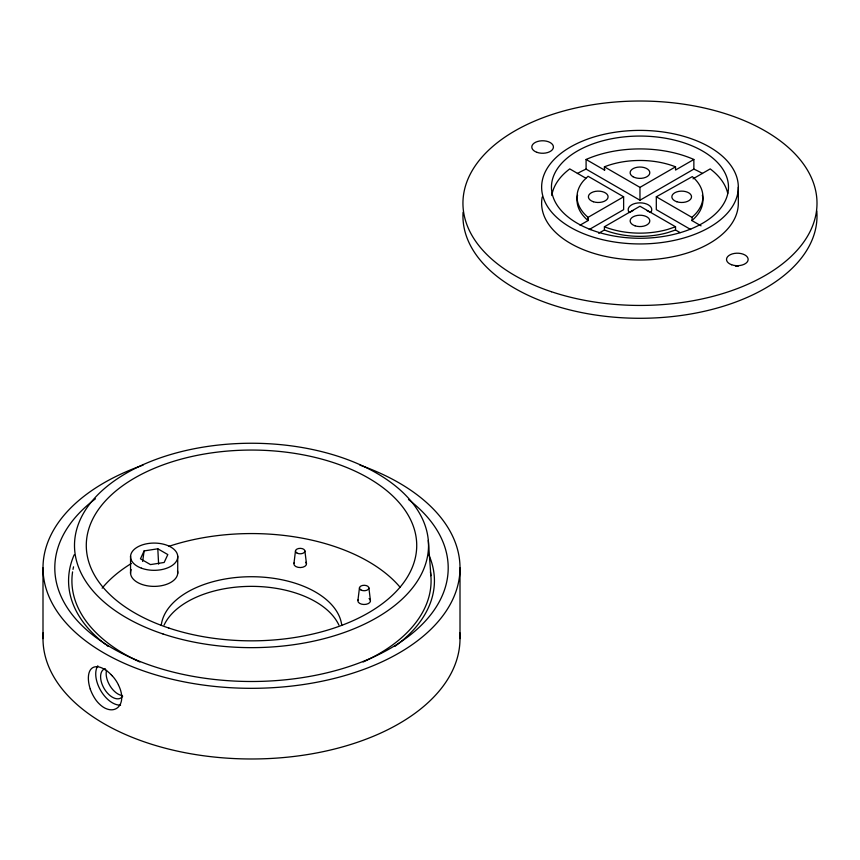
<?xml version="1.0" encoding="UTF-8"?>
<svg xmlns="http://www.w3.org/2000/svg" width="860" height="860" viewBox="0 0 860 860"><rect width="100%" height="100%" fill="white"/><g stroke="black" fill="none" stroke-linecap="round" stroke-linejoin="round"><path stroke-width="1.29" d="M293.969 563.354L295.517 550.647M357.943 600.291L359.502 587.584M142.642 561.472L144.125 550.916L157.81 548.798L167.818 554.582L164.152 562.472L150.478 564.59L140.459 558.807L144.125 550.916M701.04 225.836L691.881 220.547L692.311 216.989A62.941 36.335 0 0 0 692.311 176.612L656.309 196.8L656.309 209.657L690.709 229.512M691.881 220.547L692.311 220.203A62.941 36.335 0 0 0 702.373 195.274M580.048 225.18L588.068 220.547L588.068 217.344L623.629 196.8L623.629 209.657L589.24 229.512M604.999 169.796L604.408 170.043L604.408 166.84L639.969 187.373L675.541 166.84L675.541 170.043L693.859 159.476L693.859 169.108L639.969 200.219L586.09 169.108A88.516 51.105 0 0 0 577.383 173.516M598.678 233.286L604.408 229.986L604.408 226.771L639.969 206.239L675.541 226.771L675.541 229.986L680.12 232.63M693.02 178.815L710.199 168.904A88.516 51.105 0 0 1 727.732 193.35M604.408 166.84L604.999 166.593A62.941 36.335 0 0 1 674.939 166.593L675.541 166.84M675.541 226.771L667.812 229.394A62.941 36.335 0 0 1 604.999 227.018L604.408 226.771M675.541 229.986L667.812 232.608A62.941 36.335 0 0 1 604.999 230.233L604.408 229.986M104.812 669.542L103.275 668.65A23.618 13.298 61.2 0 0 97.449 666.747L96.148 666.726A23.639 12.61 63.5 0 0 90.934 669.188L90.192 670.209A23.467 11.782 65.7 0 0 90.235 688.989M656.309 196.8L691.881 217.344M586.09 169.108L586.09 159.476L604.408 170.043M623.629 196.8L588.068 176.268L583.521 180.729A62.941 36.335 0 0 0 587.638 216.989L588.068 220.547M585.778 178.16L569.75 168.904A88.516 51.105 0 0 0 551.797 195.564M112.391 676.057L110.929 674.509M118.465 685.011L119.346 686.946A23.467 15.104 53.5 0 1 119.4 705.727L118.529 706.812A23.639 14.62 56.2 0 1 112.477 709.769L111.015 709.812A23.618 13.964 58.8 0 1 104.909 708.102L103.361 707.21A23.618 13.298 61.2 0 1 97.535 702.072L96.223 700.448A23.65 12.61 63.5 0 1 90.988 691.01L90.235 688.989M368.875 587.864L370.445 600.667M304.892 550.927L306.472 563.73M428.312 540.435L430.871 575.695M157.81 548.798L158.616 564.171M738.321 187.168A98.352 56.782 0 0 1 590.798 236.339A98.352 56.782 0 0 1 590.798 137.998A98.352 56.782 0 0 1 738.321 187.168L738.321 203.229A98.352 56.782 0 0 1 634.605 259.924A98.352 56.782 0 0 1 542.208 197.048M639.969 187.373L639.969 200.219M460.003 567.933L460.003 638.604M177.719 556.065L177.719 573.384M130.559 556.065L130.559 573.384M43 567.933L43 638.604M359.942 465.12A208.496 120.379 0 0 1 410.177 646.032A208.496 120.379 0 0 1 92.826 646.032A208.496 120.379 0 0 1 143.061 465.12M104.812 669.521A23.618 13.964 58.8 0 1 110.929 674.487M120.572 705.092A23.607 13.631 60 0 1 100.642 690.44A23.607 13.631 60 0 1 97.814 665.812M112.391 675.971A23.639 14.62 56.2 0 1 118.465 684.925M459.745 632.691A208.496 120.379 0 0 1 251.496 758.982A208.496 120.379 0 0 1 43.247 632.691M408.521 499.542A196.703 113.563 0 0 1 383.592 652.084A196.703 113.563 0 0 1 118.218 651.45A196.703 113.563 0 0 1 95.449 498.8M428.656 554.453A182.933 105.619 0 0 1 394.783 646.441M108.209 646.441A182.933 105.619 0 0 1 106.371 645.075M105.468 644.387A182.933 105.619 0 0 1 74.196 554.786M102.136 588.175A165.227 95.395 0 0 1 131.279 563.526M168.882 546.347A165.227 95.395 0 0 1 400.169 587.337M177.515 570.868A23.607 13.631 0 0 1 153.048 586.37A23.607 13.631 0 0 1 131.161 569.632M430.419 571.889A179.589 103.684 0 0 1 363.146 661.996M139.857 661.996A179.589 103.684 0 0 1 72.573 571.889M73.014 569.352A179.589 103.684 0 0 1 73.552 566.826M370.241 599.914A6.3 3.633 0 0 1 363.834 604.483A6.3 3.633 0 0 1 358.287 599.56M369.048 598.571A6.3 3.633 0 0 1 369.768 599.205M161.25 625.252A90.483 52.234 0 0 1 251.496 576.727A90.483 52.234 0 0 1 341.753 625.252M164.099 625.08A90.483 52.234 0 0 1 251.496 586.359A90.483 52.234 0 0 1 338.894 625.08M305.794 562.268A6.3 3.633 0 0 1 300.505 567.546A6.3 3.633 0 0 1 294.303 562.623M122.657 696.31A16.716 9.653 60 0 1 104.619 689.333A16.716 9.653 60 0 1 105.221 668.586M122.496 695.579A16.716 9.653 60 0 1 110.177 686.119A16.716 9.653 60 0 1 106.554 670.23M816.785 211.065A177.031 102.211 0 0 1 641.055 318.286A177.031 102.211 0 0 1 463.067 212.312M587.638 220.203A62.941 36.335 0 0 1 577.565 195.274M629.273 212.527A11.803 6.815 0 0 1 639.969 202.842A11.803 6.815 0 0 1 650.665 212.527M630.305 212.173A11.803 6.815 0 0 1 633.196 210.496M646.741 210.496A11.803 6.815 0 0 1 649.644 212.173M586.09 159.476A88.516 51.105 0 0 1 693.859 159.476M735.493 266.138A10.815 6.246 0 0 1 738.439 266.073M693.859 169.108A88.516 51.105 0 0 1 702.555 173.516M162.992 633.96A177.031 102.211 0 0 0 428.527 545.455A177.031 102.211 0 0 0 162.992 456.94A177.031 102.211 0 0 0 162.992 633.96M168.882 628.058A165.227 95.395 0 0 0 416.724 545.455A165.227 95.395 0 0 0 168.882 462.841A165.227 95.395 0 0 0 168.882 628.058M141.405 568.17A23.607 13.631 0 0 0 177.719 557.323A23.607 13.631 0 0 0 143.298 544.595A23.607 13.631 0 0 0 141.405 568.17M361.189 590.132A4.719 2.73 0 0 0 368.822 588.433A4.719 2.73 0 0 0 362.469 585.466A4.719 2.73 0 0 0 361.189 590.132M297.205 553.195A4.719 2.73 0 0 0 304.848 551.496A4.719 2.73 0 0 0 298.485 548.529A4.719 2.73 0 0 0 297.205 553.195M551.453 291.744A177.031 102.211 0 0 0 817 203.229A177.031 102.211 0 0 0 551.453 114.713A177.031 102.211 0 0 0 551.453 291.744M593.325 201.724A9.836 5.676 0 0 0 608.084 196.8A9.836 5.676 0 0 0 593.325 191.887A9.836 5.676 0 0 0 593.325 201.724M590.798 229.663A88.516 51.105 0 0 0 728.291 190.511A88.516 51.105 0 0 0 600.817 141.33A88.516 51.105 0 0 0 590.798 229.663M676.777 201.724A9.836 5.676 0 0 0 691.537 196.8A9.836 5.676 0 0 0 676.777 191.887A9.836 5.676 0 0 0 676.777 201.724M633.014 176.73A9.836 5.676 0 0 0 649.472 174.182A9.836 5.676 0 0 0 637.421 167.227A9.836 5.676 0 0 0 633.014 176.73M635.056 225.814A9.836 5.676 0 0 0 649.805 220.891A9.836 5.676 0 0 0 635.056 215.978A9.836 5.676 0 0 0 635.056 225.814M536.887 152.317A10.815 6.246 0 0 0 553.421 147.232A10.815 6.246 0 0 0 537.521 141.502A10.815 6.246 0 0 0 536.887 152.317M731.602 264.74A10.815 6.246 0 0 0 748.146 259.655A10.815 6.246 0 0 0 732.247 253.926A10.815 6.246 0 0 0 731.602 264.74"/></g></svg>
